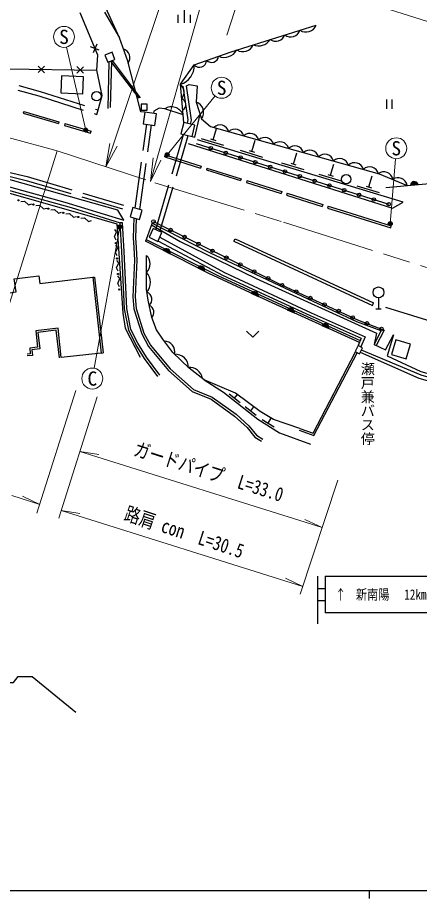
# Model space of a CAD drawing. Units: millimetres at full size, sheet at 1:1000; details may follow other scales. Extents: x 40000 to 680000, y 20000 to 380000.
# Drawn here: x 222749 to 274469, y 204000 to 317377 of the extents above; entities that cross this region are included whole.
import ezdxf
from ezdxf.enums import TextEntityAlignment as Align

# ---------------------------------------------------------------- set-up
doc = ezdxf.new("R2010")
doc.units = ezdxf.units.MM
doc.header["$LTSCALE"] = 1000
doc.linetypes.add('CHAIN', pattern=[18.5, 12, -1.5, 3.5, -1.5])
doc.linetypes.add('DASHED', pattern=[7.5, 6, -1.5])
for name, color, linetype, lineweight in [('M-BGD', 7, 'Continuous', 25), ('M-BMK', 2, 'CHAIN', 13), ('M-STR-HTXT', 7, 'Continuous', 13), ('M-STR-STRC', 7, 'Continuous', 25), ('M-TTL-BAND', 7, 'Continuous', 25)]:
    doc.layers.add(name, color=color, linetype=linetype, lineweight=lineweight)
doc.layers.add('M-BMK-HTXT', color=7, linetype='Continuous')
doc.styles.add('@ＭＳ ゴシック', font='')
doc.styles.add('ＭＳ ゴシック', font='')
doc.styles.get('@ＭＳ ゴシック').set_extended_font_data('@MS Gothic')
doc.styles.get('ＭＳ ゴシック').set_extended_font_data('MS Gothic')

# ---------------------------------------------------------------- blocks, each defined once
blk = doc.blocks.new('open_arrow')
at = {"color": 0, "linetype": 'Continuous', "lineweight": -2}
blk.add_lwpolyline([(7.5, 1.25), (0, 0), (7.5, -1.25)], dxfattribs=at)

msp = doc.modelspace()

# ---------------------------------------------------------------- hatches: boundary and pattern name
at = {"layer": 'M-BGD'}
for points in [[(273315, 295812, -0.82183), (274301, 295903)], [(241505, 287441, -0.82183), (242388, 286991)], [(245935, 285182, -0.82183), (246817, 284732)], [(252831, 281891, -0.82183), (253728, 281471)], [(257462, 279762, -0.82183), (258365, 279354)], [(261916, 277750, -0.82183), (262818, 277343)]]:
    msp.add_hatch(color=256, dxfattribs=at).paths.add_polyline_path(points)
at = {"layer": 'M-STR-STRC'}
for points in [[(231661, 303108, -1), (231393, 302686, -0.41421), (231316, 303031, -0.41421)], [(242248, 299755, -1), (241750, 299709, -0.41421), (241976, 299981, -0.41421)], [(235684, 290296, -1), (236097, 290577, -0.41421), (236031, 290230, -0.41421)], [(270909, 291009, -1), (270526, 290689, -0.41421), (270557, 291041, -0.41421)]]:
    msp.add_hatch(color=256, dxfattribs=at).paths.add_polyline_path(points)

# ---------------------------------------------------------------- linework, layer by layer
at = {"layer": 'M-BGD'}
for p, q in [((244212, 316692), (244212, 318684)), ((233950, 318063), (235848, 314758)), ((243412, 316692), (243412, 317737)), ((245012, 316692), (245012, 317737)), ((233252, 313171), (232152, 313624)), ((232934, 313947), (232479, 312841)), ((225375, 310297), (226227, 311127)), ((226213, 310281), (225378, 311138)), ((230374, 310229), (231226, 311059)), ((231212, 310213), (230378, 311070)), ((270230, 306829), (270230, 305655)), ((270930, 306829), (270930, 305655)), ((223540, 305303), (223470, 305063)), ((223470, 305063), (227994, 303739)), ((223540, 305303), (228064, 303979)), ((228064, 303979), (227994, 303739)), ((228842, 303751), (228772, 303511)), ((228772, 303511), (232143, 302524)), ((228842, 303751), (232213, 302764)), ((232143, 302524), (232213, 302764)), ((247922, 301664), (248357, 303100)), ((246399, 301812), (249270, 300942)), ((247587, 301766), (248257, 301563)), ((252913, 300150), (253348, 301586)), ((245718, 301169), (270539, 293350)), ((241685, 299460), (241760, 299699)), ((241685, 299460), (246288, 298011)), ((241760, 299699), (246363, 298250)), ((251390, 300299), (254261, 299428)), ((252578, 300252), (253248, 300049)), ((258247, 298533), (258682, 299968)), ((246363, 298250), (246288, 298011)), ((256724, 298681), (259595, 297810)), ((257912, 298634), (258582, 298431)), ((263040, 297079), (263475, 298514)), ((247125, 298010), (247050, 297772)), ((247050, 297772), (251444, 296389)), ((247125, 298010), (251519, 296627)), ((261517, 297227), (264388, 296356)), ((262705, 297180), (263375, 296977)), ((251519, 296627), (251444, 296389)), ((252275, 296389), (252200, 296151)), ((252200, 296151), (256682, 294740)), ((252275, 296389), (256757, 294979)), ((267957, 295587), (268393, 297023)), ((256757, 294979), (256682, 294740)), ((266435, 295736), (269306, 294865)), ((267622, 295689), (268292, 295486)), ((273315, 295812), (274301, 295903)), ((257458, 294758), (257383, 294520)), ((257383, 294520), (261964, 293078)), ((257458, 294758), (262039, 293317)), ((262039, 293317), (261964, 293078)), ((262733, 293098), (262658, 292860)), ((236239, 290969), (235940, 290950)), ((270779, 290331), (270853, 290570)), ((239295, 288819), (239194, 288620)), ((250599, 288581), (250746, 288899)), ((250599, 288581), (268427, 280339)), ((250746, 288899), (268574, 280657)), ((241505, 287441), (242388, 286991)), ((245935, 285182), (246817, 284732)), ((232414, 283948), (232662, 283976)), ((232662, 283976), (233756, 274218)), ((252831, 281891), (253728, 281471)), ((269207, 281307), (269207, 279907)), ((268427, 280339), (268574, 280657)), ((283486, 275961), (270148, 280071)), ((257462, 279762), (258365, 279354)), ((268857, 279907), (269557, 279907)), ((261916, 277750), (262818, 277343)), ((269935, 277151), (268921, 275156)), ((233508, 274190), (233756, 274218)), ((249978, 268947), (251392, 267834)), ((250685, 268391), (251054, 268859)), ((252046, 267320), (253460, 266207)), ((252753, 266763), (253152, 267284)), ((254243, 265663), (255777, 264720)), ((255010, 265192), (255394, 265834))]:
    msp.add_line(p, q, dxfattribs=at)
at = {"layer": 'M-BGD', "linetype": 'DASHED'}
for p, q in [((234814, 311811), (234644, 304807)), ((234916, 311850), (239171, 306228)), ((234511, 311695), (234344, 304815)), ((234712, 311771), (238908, 306228)), ((237892, 292835), (239370, 303640)), ((238476, 292671), (239965, 303559)), ((240521, 290094), (244123, 302338)), ((241069, 289832), (244705, 302190))]:
    msp.add_line(p, q, dxfattribs=at)
at = {"layer": 'M-BGD'}
for points in [[(183344, 326450), (186634, 316781), (199233, 316455), (209010, 315006), (221315, 310769), (232935, 310611), (233069, 312528), (230785, 318012)], [(239131, 305188), (238616, 305260), (236919, 311779), (235848, 314758), (234098, 318637), (232315, 321924)], [(244129, 303884), (243713, 308794), (245487, 311284), (250237, 312989), (261200, 316401)], [(232952, 304920), (233135, 305492), (233630, 307353), (232935, 310611)], [(244610, 303762), (244720, 304199), (244077, 308536)], [(244484, 308596), (244853, 308764), (245880, 308579), (245752, 306512), (246415, 304332), (247579, 303350), (269305, 297270), (272881, 295772)], [(245009, 303662), (245139, 304179), (244484, 308596)], [(244045, 304883), (241701, 305646), (240972, 305701), (240272, 305330), (240231, 305035)], [(270137, 295521), (287441, 297108), (294231, 305655)], [(245214, 302060), (245578, 301968), (246234, 304927)], [(244720, 301187), (271003, 292869), (272372, 293621), (245903, 301649)], [(179939, 298822), (187712, 299139), (187808, 299300), (192412, 299155), (194164, 299075), (198956, 298768), (204915, 296555), (208086, 294883), (208565, 294845), (208811, 297670), (216082, 297131), (228820, 293619), (236440, 291287), (235650, 292588), (218990, 297267), (203229, 300675)], [(153577, 273993), (154153, 275653), (166916, 284443), (181456, 294364), (185390, 297082), (187634, 298288), (187770, 298780), (192960, 298740), (198814, 298404), (202544, 297021), (205183, 295823), (208103, 294364), (208926, 294212), (209215, 297225), (216062, 296668), (229648, 292933), (235940, 290950)], [(209204, 297115), (215969, 296399), (231662, 291954), (235542, 290814), (236284, 279331), (236594, 277383), (238537, 273669)], [(223171, 293709), (223648, 293769), (224167, 293288), (224563, 293404)], [(225098, 293173), (225575, 293233), (226094, 292752), (226490, 292868)], [(227025, 292637), (227502, 292697), (228020, 292216), (228417, 292332)], [(262658, 292860), (264190, 292377), (270779, 290331)], [(262733, 293098), (264265, 292616), (270853, 290570)], [(228952, 292101), (229429, 292161), (229947, 291680), (230344, 291796)], [(230879, 291565), (231355, 291625), (231874, 291144), (232270, 291260)], [(240801, 271175), (239084, 273489), (237965, 275306), (237049, 277137), (236528, 279906), (236166, 287268), (235940, 290950)], [(241042, 271354), (239332, 273657), (238228, 275452), (237336, 277234), (236827, 279941), (236465, 287284), (236239, 290969)], [(269535, 277038), (266416, 278230), (260164, 281131), (247476, 287110), (240040, 290931), (239978, 290697), (239295, 288819)], [(239978, 290697), (243684, 288571), (253463, 283791), (268930, 276778), (268642, 275281), (269535, 277038)], [(240240, 291125), (256256, 283192), (266516, 278491), (269935, 277151)], [(235431, 288708), (235215, 289138), (235495, 289787), (235253, 290122)], [(235569, 286713), (235354, 287142), (235633, 287792), (235391, 288127)], [(266754, 275565), (255032, 280860), (247361, 284455), (239194, 288620)], [(239295, 288819), (248611, 284143), (257206, 280192), (266861, 275816)], [(240820, 288628), (249208, 284195), (260389, 279022), (266980, 276095), (266580, 275160)], [(241046, 289100), (249386, 284554), (260554, 279386), (267503, 276300), (266938, 274978)], [(237710, 287770), (237803, 286167), (237575, 281451), (237692, 279876), (238733, 276653), (239584, 275052), (242183, 271954), (245217, 269238), (247666, 268244), (250674, 266094), (252302, 264633), (253306, 263384), (254134, 262846)], [(238009, 287788), (238104, 286169), (237875, 281455), (237989, 279935), (239010, 276771), (239834, 275221), (242399, 272163), (245378, 269496), (247812, 268509), (250862, 266328), (252521, 264840), (253510, 263609), (254297, 263097)], [(235708, 284718), (235492, 285147), (235772, 285797), (235530, 286131)], [(246780, 270765), (244826, 272250), (242743, 274248), (241422, 275974), (240620, 277175), (240007, 278754), (239546, 281005), (239335, 282431), (239345, 286766)], [(203150, 276576), (202459, 282218), (210456, 283199), (211123, 277760), (218937, 278717), (218596, 281494), (222560, 282098), (222308, 283753), (225482, 284143), (225617, 283161), (232414, 283948), (233508, 274190), (228376, 273614), (227951, 277399), (225076, 277077), (225315, 274944), (224306, 274831), (224386, 274116), (223966, 274069)], [(235847, 282723), (235631, 283152), (235911, 283802), (235669, 284136)], [(228127, 273587), (227731, 277123), (225353, 276857), (225592, 274724), (224582, 274610), (224662, 273895), (223994, 273820)], [(252220, 277031), (253015, 276236), (253811, 277031)], [(268642, 275281), (270112, 274622), (271153, 276531)], [(271153, 276531), (270330, 273824), (274638, 271840), (281720, 269815), (287171, 268176), (288652, 267556)], [(266994, 274603), (274644, 271384), (286289, 268058), (288982, 267110), (290211, 264901), (288568, 263381), (288889, 262277)], [(259011, 264265), (260896, 263575), (266476, 274245)], [(259097, 264500), (260776, 263885), (266253, 274359)], [(266841, 274303), (274388, 270967), (286293, 267577), (288767, 266741), (289694, 265074), (288378, 263853), (287353, 263637), (281142, 260500)], [(259097, 264500), (255706, 265651), (253964, 266674), (250808, 269044), (246780, 270765)], [(246780, 270765), (249233, 269152), (253654, 265673), (256459, 263949), (260472, 262474)], [(184734, 231809), (187234, 231809), (202234, 231809), (217234, 231809), (222234, 231809), (222814, 232579), (224639, 232579), (230240, 227979)]]:
    msp.add_lwpolyline(points, dxfattribs=at)
at = {"layer": 'M-BGD', "linetype": 'DASHED'}
for points in [[(119420, 291478), (130551, 296883), (141012, 301708), (150152, 305447), (153941, 306895), (158755, 308367), (174141, 315432), (186507, 316246), (191314, 316549), (204949, 312576), (207682, 311818), (215671, 310570), (225650, 307885), (233135, 305492)], [(119727, 290960), (130807, 296340), (141251, 301157), (150372, 304889), (154136, 306327), (158969, 307805), (174291, 314841), (186545, 315648), (191247, 315944), (204784, 311999), (207556, 311230), (215546, 309982), (225481, 307309), (232952, 304920)], [(203229, 300675), (209207, 299808), (214167, 298801), (223835, 296428), (236258, 292769)], [(203292, 301171), (209293, 300301), (214276, 299289), (223965, 296911), (236400, 293248)], [(237695, 291592), (237637, 289012), (237710, 287770)], [(237993, 291508), (237938, 289018), (238009, 287788)]]:
    msp.add_lwpolyline(points, dxfattribs=at)
at = {"layer": 'M-BGD'}
for points in [[(234344, 311631), (235272, 311985), (234916, 312916), (233988, 312561)], [(228334, 307685), (231148, 307578), (231232, 309771), (228417, 309878)], [(238664, 305478), (239414, 305478), (239414, 306228), (238664, 306228)], [(238925, 303703), (240411, 303496), (240617, 304982), (239131, 305188)], [(243760, 302430), (245214, 302060), (245583, 303514), (244129, 303884)], [(237245, 291718), (238449, 291381), (238786, 292585), (237582, 292921)], [(239668, 289116), (240796, 288577), (241335, 289705), (240207, 290244)], [(270900, 274014), (272771, 273467), (273319, 275338), (271447, 275886)], [(266189, 274391), (266742, 274109), (267134, 274878), (266580, 275160)]]:
    msp.add_lwpolyline(points, close=True, dxfattribs=at)
for centre, radius in [((232907, 307261), 600), ((247626, 300568), 225), ((249533, 299968), 225), ((251441, 299367), 225), ((253349, 298766), 225), ((255256, 298165), 225), ((257164, 297564), 225), ((259071, 296963), 225), ((265051, 296571), 600), ((260979, 296362), 225), ((262886, 295761), 225), ((264794, 295160), 225), ((266702, 294559), 225), ((222852, 293857), 75), ((268609, 293958), 225), ((224779, 293321), 75), ((226706, 292785), 75), ((270517, 293357), 225), ((228633, 292249), 75), ((230560, 291713), 75), ((240240, 291125), 225), ((242450, 290030), 225), ((244242, 289143), 225), ((235398, 288358), 75), ((246034, 288255), 225), ((247827, 287367), 225), ((235536, 286363), 75), ((249619, 286480), 225), ((251411, 285592), 225), ((253203, 284704), 225), ((235675, 284368), 75), ((254995, 283816), 225), ((235814, 282373), 75), ((256795, 282945), 225), ((258613, 282112), 225), ((269207, 282007), 700), ((260432, 281278), 225), ((262250, 280445), 225), ((264068, 279612), 225), ((265886, 278779), 225), ((267733, 278014), 225), ((269596, 277284), 225)]:
    msp.add_circle(centre, radius, dxfattribs=at)
for centre, radius, start, end in [((259857, 316985), 1465, 238.07296, 336.50243), ((257907, 316124), 1236, 232.60323, 341.97214), ((253769, 315497), 1763, 247.0003, 327.57509), ((255978, 315582), 1258, 235.01481, 339.56058), ((236004, 312199), 1209, 324.74217, 73.27935), ((249363, 314070), 1816, 246.00494, 331.96326), ((251741, 314450), 1457, 237.85427, 336.72112), ((246160, 311901), 912, 222.48146, 356.99898), ((247701, 312542), 934, 227.58455, 351.89586), ((242999, 311179), 2490, 286.66912, 2.41543), ((242896, 307799), 1288, 319.0854, 50.61071), ((243602, 306186), 814, 298.8213, 70.87483), ((245270, 305175), 1422, 323.64177, 70.20275), ((242551, 304274), 1614, 22.19834, 121.76477), ((248805, 302396), 1160, 14.84969, 133.87931), ((250731, 301857), 1160, 14.84969, 133.87931), ((252657, 301318), 1160, 14.84969, 133.87931), ((254583, 300779), 1160, 14.84969, 133.87931), ((256509, 300240), 1160, 14.84969, 133.87931), ((258435, 299701), 1160, 14.84969, 133.87931), ((260361, 299162), 1160, 14.84969, 133.87931), ((262286, 298623), 1160, 14.84969, 133.87931), ((264212, 298084), 1160, 14.84969, 133.87931), ((266138, 297545), 1160, 14.84969, 133.87931), ((268064, 297005), 1160, 14.84969, 133.87931), ((269888, 296380), 1160, 8.17914, 127.25249), ((271731, 295616), 1160, 7.76425, 126.79387), ((273817, 295760), 505, 16.41147, 174.06966), ((241902, 287129), 505, 344.14686, 141.80505), ((238284, 285671), 1524, 313.8505, 45.89543), ((246332, 284870), 505, 344.14686, 141.80505), ((237957, 283282), 1892, 319.33365, 43.01367), ((239012, 281096), 1026, 311.06231, 68.28027), ((253238, 281593), 505, 346.06102, 143.71921), ((239366, 279440), 939, 313.07516, 70.11092), ((257874, 279469), 505, 346.8626, 144.52079), ((262327, 277457), 505, 346.8626, 144.52079), ((241545, 274298), 1443, 349.54816, 87.72662), ((243078, 272392), 1648, 358.41124, 93.96845), ((244897, 270672), 1672, 9.32757, 96.24092)]:
    msp.add_arc(centre, radius, start, end, dxfattribs=at)
at = {"layer": 'M-BMK'}
msp.add_lwpolyline([(85251, 270608), (94236, 273224), (101420, 275991), (110294, 279876), (127426, 288029), (140207, 294044), (146801, 297040), (153627, 299453), (158134, 300875), (163882, 302441), (169106, 303484), (175959, 304587), (179085, 304926), (186033, 305529), (192288, 305646), (200347, 305406), (205873, 304886), (210772, 304237), (216005, 303195), (221552, 301927), (227827, 300209), (240419, 296104), (256990, 291033), (276208, 284952)], dxfattribs=at)
at = {"layer": 'M-STR-HTXT'}
for p, q in [((255428, 332852), (249703, 315118)), ((252621, 324155), (277506, 316240)), ((231527, 302897), (229027, 313584)), ((241999, 299732), (248164, 307294)), ((217266, 266438), (227827, 300209)), ((270718, 290849), (271385, 299211)), ((235891, 290437), (232604, 272246)), ((230254, 269372), (225229, 253582)), ((232985, 268541), (228041, 252935)), ((230763, 261527), (261955, 251723)), ((230763, 261527), (233185, 261124)), ((263970, 257830), (259127, 243156)), ((225589, 254714), (223376, 255777)), ((228356, 253928), (259453, 244144)), ((228356, 253928), (230777, 253524)), ((261955, 251723), (259738, 252778)), ((259453, 244144), (257236, 245200))]:
    msp.add_line(p, q, dxfattribs=at)
for points in [[(234123, 298157), (249507, 343905), (227149, 343905)], [(239867, 296284), (253002, 342324), (275359, 342324)], [(221997, 255858), (225589, 254714)]]:
    msp.add_lwpolyline(points, dxfattribs=at)
for centre in [(228720, 314898), (249017, 308340), (271492, 300557), (232365, 270917)]:
    msp.add_circle(centre, 1350, dxfattribs=at)
at = {"layer": 'M-STR-STRC'}
for p, q in [((261343, 245494), (261343, 239350)), ((262343, 245494), (277343, 245494)), ((262343, 245494), (262343, 240744)), ((261343, 243911), (262343, 243911)), ((261343, 242328), (262343, 242328)), ((277343, 240744), (262343, 240744))]:
    msp.add_line(p, q, dxfattribs=at)
for centre in [(231527, 302897), (241999, 299732), (235891, 290437), (270718, 290849)]:
    msp.add_circle(centre, 250, dxfattribs=at)
at = {"layer": 'M-TTL-BAND'}
for p, q in [((40000, 205000), (579000, 205000)), ((268000, 205000), (268000, 204000))]:
    msp.add_line(p, q, dxfattribs=at)

# ---------------------------------------------------------------- block references
at = {"layer": 'M-STR-HTXT', "xscale": 400, "yscale": 400}
for p, rotation in [((234123, 298157), 71.4), ((239867, 296284), 74.1)]:
    msp.add_blockref('open_arrow', p, dxfattribs=dict(at, rotation=rotation))

# ---------------------------------------------------------------- texts
at = {"layer": 'M-BMK-HTXT', "style": '@ＭＳ ゴシック'}
msp.add_text('瀬戸兼バス停', height=1320, rotation=270, dxfattribs=at).set_placement((267805, 273075), align=Align.MIDDLE_LEFT)
at = {"layer": 'M-STR-HTXT', "style": 'ＭＳ ゴシック'}
for s, p in [('S', (228720, 314898)), ('S', (249017, 308340)), ('S', (271492, 300557)), ('C', (232365, 270917))]:
    msp.add_text(s, height=1833, dxfattribs=at).set_placement(p, align=Align.MIDDLE_CENTER)
at = {"layer": 'M-STR-HTXT', "style": 'ＭＳ ゴシック', "width": 0.8}
for s, rotation, p in [('ガードパイプ\u3000L=33.0', 342.365, (246916, 257520)), ('路肩 con\u3000L=30.5', 341.653, (243740, 249748))]:
    msp.add_text(s, height=1833, rotation=rotation, dxfattribs=at).set_placement(p, align=Align.BOTTOM_CENTER)
at = {"layer": 'M-STR-STRC', "style": 'ＭＳ ゴシック', "width": 0.8}
for s, p in [('↑', (264343, 243119)), ('新南陽', (268457, 243119)), ('12km', (273957, 243119))]:
    msp.add_text(s, height=1320, dxfattribs=at).set_placement(p, align=Align.MIDDLE_CENTER)

doc.saveas('drawing.dxf')
